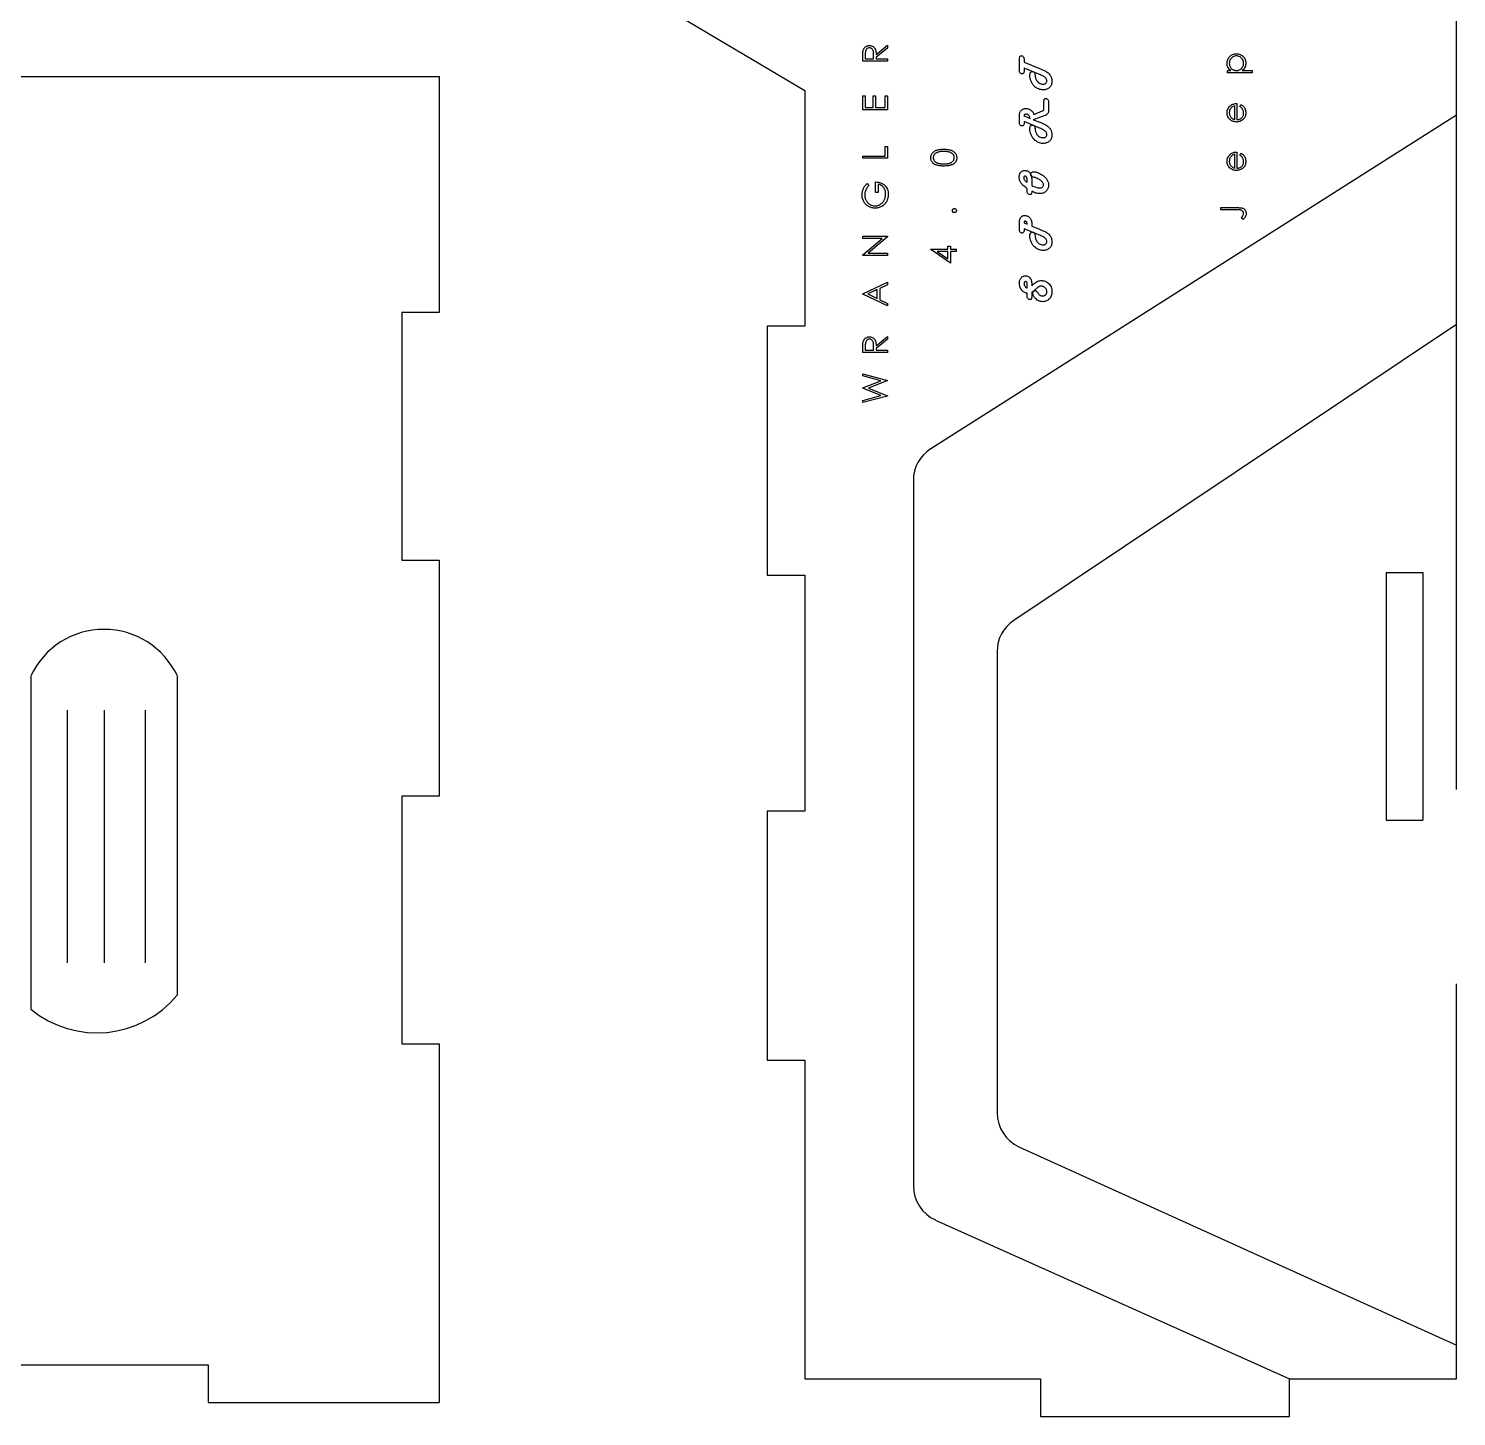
# Model space of a CAD drawing. Header units: millimetres. Extents: x 0 to 627, y -7 to 442.
# Drawn here: x 201.6 to 316.6, y 9.7 to 121.5 of the extents above; entities that cross this region are included whole.
import ezdxf

# ---------------------------------------------------------------- set-up
doc = ezdxf.new("R2010")
doc.units = ezdxf.units.MM

msp = doc.modelspace()

# ---------------------------------------------------------------- linework, layer by layer
at = {"color": 7, "linetype": 'Continuous'}
for p, q in [((316.63, 60.21), (316.63, 244.57)), ((245.22, 127.75), (264.13, 116.53)), ((118.21, 117.64), (216.29, 117.64)), ((216.29, 117.64), (234.69, 117.64)), ((234.69, 117.64), (234.69, 98.64)), ((264.13, 116.53), (264.13, 97.53)), ((316.63, 114.53), (274.28, 87.65)), ((234.69, 98.64), (231.66, 98.64)), ((231.66, 98.64), (231.66, 78.69)), ((261.11, 97.53), (261.11, 77.48)), ((264.13, 97.53), (261.11, 97.53)), ((316.63, 97.66), (280.97, 73.84)), ((272.88, 85.12), (272.88, 28.29)), ((231.66, 78.69), (234.69, 78.69)), ((234.69, 78.69), (234.69, 59.69)), ((261.11, 77.48), (264.13, 77.48)), ((264.13, 77.48), (264.13, 58.48)), ((310.98, 77.7), (313.93, 77.7)), ((310.98, 77.7), (310.98, 57.75)), ((313.93, 77.7), (313.93, 57.75)), ((279.63, 71.34), (279.63, 34.18)), ((201.77, 69.36), (201.77, 42.52)), ((213.58, 69.36), (213.58, 43.68)), ((204.72, 66.6), (204.72, 46.26)), ((207.68, 66.6), (207.68, 46.26)), ((210.98, 66.6), (210.98, 46.26)), ((231.66, 59.69), (231.66, 39.74)), ((234.69, 59.69), (231.66, 59.69)), ((261.11, 58.48), (261.11, 38.43)), ((264.13, 58.48), (261.11, 58.48)), ((310.98, 57.75), (313.93, 57.75)), ((316.63, 12.75), (316.63, 44.57)), ((231.66, 39.74), (234.69, 39.74)), ((234.69, 39.74), (234.69, 10.84)), ((261.11, 38.43), (264.13, 38.43)), ((264.13, 38.43), (264.13, 12.75)), ((281.39, 31.45), (316.63, 15.47)), ((274.67, 25.54), (303.18, 12.75)), ((196.11, 13.89), (216.06, 13.89)), ((216.06, 13.89), (216.06, 10.84)), ((264.13, 12.75), (283.13, 12.75)), ((283.13, 12.75), (283.13, 9.73)), ((303.18, 12.75), (316.63, 12.75)), ((303.18, 9.73), (303.18, 12.75)), ((216.06, 10.84), (234.69, 10.84)), ((283.13, 9.73), (303.18, 9.73))]:
    msp.add_line(p, q, dxfattribs=at)
at = {"color": 7, "linetype": 'Continuous', "flags": 128}
for points in [[(268.81, 118.88), (268.81, 119.28), (268.81, 119.28), (268.81, 119.36), (268.81, 119.43), (268.81, 119.5), (268.81, 119.56), (268.82, 119.61), (268.82, 119.66), (268.83, 119.7), (268.83, 119.73), (268.83, 119.73), (268.85, 119.77), (268.86, 119.82), (268.88, 119.86), (268.9, 119.89), (268.92, 119.93), (268.95, 119.96), (268.98, 119.99), (269.01, 120.02), (269.04, 120.05), (269.08, 120.07), (269.12, 120.09), (269.16, 120.11), (269.2, 120.12), (269.25, 120.13), (269.29, 120.13), (269.34, 120.13), (269.34, 120.13), (269.42, 120.13), (269.5, 120.11), (269.56, 120.09), (269.63, 120.06), (269.69, 120.01), (269.74, 119.96), (269.78, 119.9), (269.82, 119.83), (269.83, 119.79), (269.85, 119.75), (269.86, 119.7), (269.87, 119.66), (269.87, 119.6), (269.88, 119.55), (269.88, 119.49), (269.88, 119.42), (269.88, 119.42), (270.81, 120.16), (270.81, 120.16), (270.81, 119.94), (270.81, 119.94), (269.88, 119.2), (269.88, 119.2), (269.88, 119.06), (269.88, 119.06), (270.81, 119.06), (270.81, 119.06), (270.81, 118.88), (270.81, 118.88), (268.81, 118.88)], [(269.01, 119.06), (269.68, 119.06), (269.68, 119.06), (269.68, 119.42), (269.68, 119.42), (269.68, 119.47), (269.68, 119.52), (269.68, 119.57), (269.67, 119.61), (269.67, 119.65), (269.66, 119.68), (269.65, 119.71), (269.64, 119.74), (269.62, 119.79), (269.6, 119.83), (269.56, 119.87), (269.52, 119.9), (269.48, 119.92), (269.44, 119.94), (269.39, 119.95), (269.34, 119.95), (269.34, 119.95), (269.29, 119.95), (269.25, 119.94), (269.2, 119.92), (269.16, 119.9), (269.12, 119.87), (269.09, 119.83), (269.07, 119.79), (269.05, 119.74), (269.04, 119.72), (269.03, 119.69), (269.02, 119.66), (269.02, 119.62), (269.02, 119.58), (269.01, 119.53), (269.01, 119.48), (269.01, 119.43), (269.01, 119.43), (269.01, 119.06)], [(281.8, 118.79), (282.99, 118.31), (282.99, 118.31), (283.09, 118.27), (283.19, 118.23), (283.28, 118.19), (283.36, 118.15), (283.43, 118.12), (283.49, 118.09), (283.54, 118.07), (283.58, 118.04), (283.66, 117.99), (283.74, 117.93), (283.81, 117.86), (283.87, 117.78), (283.87, 117.78), (283.91, 117.73), (283.95, 117.67), (283.98, 117.61), (284, 117.54), (284.02, 117.48), (284.03, 117.41), (284.04, 117.33), (284.04, 117.26), (284.04, 117.26), (284.04, 117.18), (284.03, 117.11), (284.02, 117.05), (284, 116.98), (283.97, 116.92), (283.93, 116.86), (283.89, 116.81), (283.85, 116.76), (283.8, 116.71), (283.74, 116.68), (283.69, 116.64), (283.62, 116.62), (283.56, 116.59), (283.49, 116.58), (283.42, 116.57), (283.34, 116.57), (283.34, 116.57), (283.24, 116.57), (283.14, 116.59), (283.05, 116.61), (282.96, 116.64), (282.87, 116.69), (282.78, 116.74), (282.7, 116.8), (282.62, 116.87), (282.62, 116.87), (282.58, 116.91), (282.55, 116.96), (282.51, 117), (282.48, 117.05), (282.44, 117.1), (282.41, 117.16), (282.39, 117.21), (282.36, 117.27), (282.32, 117.39), (282.29, 117.51), (282.27, 117.63), (282.26, 117.75), (282.26, 117.75), (282.26, 117.82), (282.28, 117.87), (282.3, 117.93), (282.32, 117.97), (282.36, 118.01), (282.39, 118.03), (282.43, 118.05), (282.47, 118.05), (282.47, 118.05), (282.5, 118.05), (282.52, 118.05), (282.54, 118.04), (282.56, 118.03), (282.58, 118.02), (282.6, 118), (282.62, 117.98), (282.64, 117.96), (282.64, 117.96), (282.65, 117.94), (282.65, 117.93), (282.66, 117.91), (282.67, 117.88), (282.67, 117.86), (282.68, 117.83), (282.68, 117.8), (282.69, 117.76), (282.69, 117.76), (282.69, 117.7), (282.7, 117.63), (282.71, 117.57), (282.73, 117.52), (282.75, 117.46), (282.77, 117.41), (282.79, 117.36), (282.81, 117.32), (282.81, 117.32), (282.85, 117.26), (282.9, 117.2), (282.96, 117.15), (283.03, 117.11), (283.09, 117.07), (283.17, 117.05), (283.24, 117.03), (283.32, 117.03), (283.32, 117.03), (283.36, 117.03), (283.39, 117.03), (283.43, 117.04), (283.46, 117.05), (283.49, 117.06), (283.51, 117.07), (283.54, 117.08), (283.56, 117.1), (283.59, 117.14), (283.62, 117.18), (283.63, 117.23), (283.64, 117.28), (283.64, 117.28), (283.64, 117.32), (283.63, 117.36), (283.62, 117.4), (283.6, 117.43), (283.58, 117.47), (283.56, 117.5), (283.53, 117.53), (283.5, 117.56), (283.46, 117.6), (283.41, 117.63), (283.36, 117.66), (283.3, 117.69), (283.23, 117.73), (283.16, 117.76), (283.07, 117.8), (282.99, 117.84), (282.99, 117.84), (281.8, 118.33), (281.8, 118.33), (281.8, 118.08), (281.8, 118.08), (281.8, 118.03), (281.79, 117.99), (281.78, 117.95), (281.76, 117.92), (281.74, 117.9), (281.71, 117.88), (281.68, 117.87), (281.64, 117.87), (281.64, 117.87), (281.59, 117.87), (281.55, 117.88), (281.51, 117.91), (281.48, 117.94), (281.46, 117.98), (281.44, 118.03), (281.43, 118.09), (281.42, 118.15), (281.42, 118.15), (281.42, 119.07), (281.42, 119.07), (281.42, 119.11), (281.42, 119.11), (281.45, 119.22), (281.45, 119.22), (281.46, 119.25), (281.47, 119.27), (281.49, 119.28), (281.5, 119.3), (281.52, 119.31), (281.54, 119.32), (281.56, 119.32), (281.58, 119.32), (281.58, 119.32), (281.63, 119.32), (281.67, 119.3), (281.71, 119.28), (281.74, 119.24), (281.77, 119.19), (281.79, 119.14), (281.8, 119.07), (281.8, 119), (281.8, 119), (281.8, 118.79)], [(298.18, 117.95), (298.18, 118.12), (298.18, 118.12), (298.45, 118.12), (298.45, 118.12), (298.38, 118.18), (298.32, 118.25), (298.26, 118.31), (298.22, 118.39), (298.19, 118.46), (298.17, 118.54), (298.16, 118.63), (298.15, 118.72), (298.15, 118.72), (298.16, 118.79), (298.17, 118.87), (298.18, 118.94), (298.21, 119.01), (298.24, 119.08), (298.28, 119.14), (298.32, 119.2), (298.37, 119.26), (298.43, 119.31), (298.49, 119.36), (298.55, 119.4), (298.62, 119.43), (298.69, 119.45), (298.76, 119.47), (298.83, 119.48), (298.91, 119.48), (298.91, 119.48), (298.98, 119.48), (299.06, 119.47), (299.13, 119.45), (299.2, 119.43), (299.26, 119.4), (299.33, 119.36), (299.39, 119.31), (299.44, 119.26), (299.5, 119.2), (299.54, 119.14), (299.58, 119.08), (299.61, 119.01), (299.63, 118.94), (299.65, 118.87), (299.66, 118.8), (299.67, 118.72), (299.67, 118.72), (299.66, 118.63), (299.65, 118.55), (299.63, 118.47), (299.59, 118.39), (299.55, 118.32), (299.5, 118.25), (299.44, 118.19), (299.38, 118.12), (299.38, 118.12), (300.18, 118.12), (300.18, 118.12), (300.18, 117.95), (300.18, 117.95), (298.18, 117.95)], [(298.33, 118.71), (298.34, 118.65), (298.34, 118.59), (298.36, 118.54), (298.37, 118.48), (298.4, 118.43), (298.43, 118.38), (298.46, 118.34), (298.5, 118.29), (298.54, 118.25), (298.59, 118.22), (298.64, 118.19), (298.69, 118.17), (298.74, 118.15), (298.79, 118.14), (298.85, 118.13), (298.91, 118.12), (298.91, 118.12), (298.99, 118.13), (299.07, 118.14), (299.14, 118.17), (299.2, 118.2), (299.27, 118.24), (299.32, 118.29), (299.37, 118.35), (299.41, 118.42), (299.44, 118.49), (299.47, 118.56), (299.48, 118.64), (299.49, 118.72), (299.49, 118.72), (299.48, 118.79), (299.47, 118.87), (299.44, 118.94), (299.41, 119.01), (299.37, 119.07), (299.32, 119.13), (299.26, 119.18), (299.2, 119.22), (299.13, 119.26), (299.06, 119.28), (298.98, 119.3), (298.91, 119.3), (298.91, 119.3), (298.83, 119.3), (298.76, 119.28), (298.69, 119.26), (298.62, 119.22), (298.56, 119.18), (298.5, 119.13), (298.45, 119.07), (298.41, 119.01), (298.38, 118.94), (298.35, 118.87), (298.34, 118.79), (298.33, 118.71)], [(268.81, 114.97), (268.81, 116.1), (268.81, 116.1), (269.01, 116.1), (269.01, 116.1), (269.01, 115.15), (269.01, 115.15), (269.63, 115.15), (269.63, 115.15), (269.63, 116.1), (269.63, 116.1), (269.83, 116.1), (269.83, 116.1), (269.83, 115.15), (269.83, 115.15), (270.6, 115.15), (270.6, 115.15), (270.6, 116.1), (270.6, 116.1), (270.81, 116.1), (270.81, 116.1), (270.81, 114.97), (270.81, 114.97), (268.81, 114.97)], [(282.59, 114.59), (283.28, 114.88), (283.28, 114.88), (283.3, 114.89), (283.33, 114.9), (283.35, 114.92), (283.37, 114.93), (283.38, 114.94), (283.39, 114.95), (283.39, 114.97), (283.4, 114.98), (283.4, 114.98), (283.4, 115.03), (283.4, 115.03), (283.4, 115.62), (283.4, 115.62), (283.4, 115.68), (283.41, 115.73), (283.42, 115.78), (283.43, 115.81), (283.46, 115.84), (283.48, 115.86), (283.51, 115.87), (283.55, 115.88), (283.55, 115.88), (283.6, 115.87), (283.64, 115.86), (283.68, 115.83), (283.71, 115.79), (283.74, 115.75), (283.76, 115.69), (283.77, 115.63), (283.77, 115.55), (283.77, 115.55), (283.77, 114.91), (283.77, 114.91), (283.77, 114.84), (283.76, 114.78), (283.74, 114.72), (283.71, 114.67), (283.67, 114.62), (283.62, 114.58), (283.57, 114.54), (283.5, 114.51), (283.5, 114.51), (282.54, 114.15), (282.54, 114.15), (282.99, 114), (282.99, 114), (283.07, 113.97), (283.14, 113.94), (283.21, 113.91), (283.27, 113.88), (283.32, 113.86), (283.37, 113.84), (283.41, 113.82), (283.44, 113.81), (283.5, 113.78), (283.56, 113.74), (283.61, 113.71), (283.67, 113.67), (283.67, 113.67), (283.72, 113.63), (283.76, 113.6), (283.8, 113.56), (283.83, 113.52), (283.87, 113.48), (283.9, 113.44), (283.93, 113.39), (283.95, 113.35), (283.97, 113.3), (283.99, 113.26), (284.01, 113.21), (284.02, 113.16), (284.03, 113.11), (284.04, 113.06), (284.04, 113), (284.04, 112.95), (284.04, 112.95), (284.04, 112.87), (284.03, 112.8), (284.02, 112.73), (284, 112.67), (283.97, 112.61), (283.93, 112.55), (283.9, 112.5), (283.85, 112.45), (283.8, 112.4), (283.74, 112.36), (283.69, 112.33), (283.62, 112.31), (283.56, 112.28), (283.49, 112.27), (283.42, 112.26), (283.34, 112.26), (283.34, 112.26), (283.24, 112.26), (283.14, 112.28), (283.05, 112.3), (282.96, 112.33), (282.87, 112.37), (282.79, 112.43), (282.7, 112.49), (282.63, 112.56), (282.63, 112.56), (282.59, 112.6), (282.55, 112.64), (282.51, 112.69), (282.48, 112.74), (282.45, 112.79), (282.42, 112.85), (282.39, 112.9), (282.36, 112.96), (282.32, 113.08), (282.29, 113.2), (282.27, 113.32), (282.26, 113.44), (282.26, 113.44), (282.26, 113.51), (282.28, 113.56), (282.3, 113.61), (282.32, 113.66), (282.36, 113.7), (282.39, 113.72), (282.43, 113.74), (282.47, 113.74), (282.47, 113.74), (282.5, 113.74), (282.52, 113.74), (282.54, 113.73), (282.56, 113.72), (282.58, 113.7), (282.6, 113.69), (282.62, 113.67), (282.64, 113.64), (282.64, 113.64), (282.65, 113.63), (282.65, 113.62), (282.66, 113.6), (282.67, 113.57), (282.67, 113.55), (282.68, 113.52), (282.68, 113.49), (282.69, 113.45), (282.69, 113.45), (282.69, 113.38), (282.7, 113.32), (282.71, 113.26), (282.73, 113.2), (282.75, 113.15), (282.77, 113.1), (282.79, 113.05), (282.81, 113.01), (282.81, 113.01), (282.85, 112.95), (282.9, 112.89), (282.96, 112.84), (283.03, 112.8), (283.09, 112.76), (283.17, 112.74), (283.24, 112.72), (283.31, 112.72), (283.31, 112.72), (283.35, 112.72), (283.39, 112.72), (283.42, 112.73), (283.46, 112.73), (283.49, 112.74), (283.51, 112.76), (283.54, 112.77), (283.56, 112.79), (283.59, 112.82), (283.62, 112.87), (283.63, 112.91), (283.64, 112.97), (283.64, 112.97), (283.64, 113.01), (283.63, 113.04), (283.62, 113.08), (283.6, 113.12), (283.58, 113.15), (283.56, 113.19), (283.53, 113.22), (283.5, 113.25), (283.46, 113.28), (283.41, 113.31), (283.36, 113.34), (283.3, 113.38), (283.23, 113.41), (283.16, 113.45), (283.07, 113.48), (282.99, 113.52), (282.99, 113.52), (281.8, 114.01), (281.8, 114.01), (281.8, 113.89), (281.8, 113.89), (281.8, 113.84), (281.79, 113.79), (281.78, 113.75), (281.76, 113.72), (281.74, 113.69), (281.71, 113.68), (281.68, 113.67), (281.65, 113.66), (281.65, 113.66), (281.59, 113.67), (281.55, 113.68), (281.51, 113.71), (281.48, 113.74), (281.46, 113.79), (281.44, 113.84), (281.43, 113.89), (281.42, 113.96), (281.42, 113.96), (281.42, 114.42), (281.42, 114.42), (281.42, 114.51), (281.43, 114.59), (281.44, 114.66), (281.45, 114.71), (281.46, 114.76), (281.48, 114.8), (281.51, 114.85), (281.54, 114.89), (281.54, 114.89), (281.58, 114.93), (281.62, 114.97), (281.67, 115), (281.71, 115.02), (281.77, 115.04), (281.82, 115.06), (281.88, 115.06), (281.94, 115.07), (281.94, 115.07), (282, 115.07), (282.05, 115.06), (282.1, 115.05), (282.16, 115.03), (282.21, 115.01), (282.26, 114.99), (282.3, 114.96), (282.35, 114.93), (282.39, 114.89), (282.43, 114.86), (282.47, 114.82), (282.5, 114.78), (282.53, 114.73), (282.55, 114.69), (282.57, 114.64), (282.59, 114.59)], [(299.18, 115.23), (299.26, 115.39), (299.26, 115.39), (299.33, 115.35), (299.39, 115.31), (299.44, 115.27), (299.49, 115.22), (299.53, 115.17), (299.57, 115.11), (299.6, 115.06), (299.62, 115), (299.64, 114.93), (299.65, 114.87), (299.66, 114.79), (299.67, 114.72), (299.67, 114.72), (299.66, 114.63), (299.65, 114.56), (299.63, 114.48), (299.61, 114.41), (299.58, 114.35), (299.54, 114.29), (299.49, 114.23), (299.44, 114.18), (299.38, 114.13), (299.32, 114.09), (299.25, 114.06), (299.19, 114.03), (299.12, 114.01), (299.06, 114), (298.99, 113.99), (298.91, 113.98), (298.91, 113.98), (298.85, 113.99), (298.78, 113.99), (298.72, 114.01), (298.65, 114.03), (298.59, 114.05), (298.54, 114.08), (298.48, 114.11), (298.43, 114.15), (298.43, 114.15), (298.36, 114.21), (298.31, 114.27), (298.26, 114.33), (298.22, 114.4), (298.19, 114.48), (298.17, 114.55), (298.16, 114.64), (298.15, 114.72), (298.15, 114.72), (298.16, 114.81), (298.17, 114.9), (298.19, 114.98), (298.23, 115.05), (298.27, 115.13), (298.32, 115.19), (298.37, 115.25), (298.44, 115.31), (298.44, 115.31), (298.49, 115.35), (298.55, 115.38), (298.61, 115.41), (298.67, 115.43), (298.73, 115.45), (298.8, 115.46), (298.87, 115.47), (298.95, 115.47), (298.95, 115.47), (298.95, 114.16), (298.95, 114.16), (299.01, 114.17), (299.06, 114.17), (299.11, 114.19), (299.16, 114.21), (299.21, 114.23), (299.25, 114.25), (299.3, 114.28), (299.34, 114.32), (299.37, 114.36), (299.4, 114.4), (299.43, 114.44), (299.45, 114.49), (299.47, 114.54), (299.48, 114.59), (299.48, 114.64), (299.49, 114.7), (299.49, 114.7), (299.48, 114.75), (299.48, 114.8), (299.47, 114.85), (299.45, 114.91), (299.43, 114.96), (299.41, 115), (299.39, 115.04), (299.36, 115.08), (299.33, 115.12), (299.29, 115.15), (299.24, 115.19), (299.18, 115.23)], [(298.77, 115.29), (298.7, 115.27), (298.63, 115.24), (298.58, 115.21), (298.53, 115.18), (298.49, 115.14), (298.45, 115.09), (298.42, 115.04), (298.39, 114.99), (298.36, 114.92), (298.35, 114.86), (298.34, 114.8), (298.33, 114.73), (298.33, 114.73), (298.33, 114.68), (298.34, 114.63), (298.35, 114.58), (298.37, 114.53), (298.39, 114.48), (298.41, 114.44), (298.44, 114.4), (298.47, 114.36), (298.47, 114.36), (298.5, 114.33), (298.53, 114.3), (298.56, 114.28), (298.59, 114.25), (298.63, 114.23), (298.68, 114.21), (298.72, 114.2), (298.77, 114.18), (298.77, 114.18), (298.77, 115.29)], [(282.28, 114.27), (282.28, 114.26), (282.28, 114.26), (282.27, 114.32), (282.26, 114.38), (282.24, 114.43), (282.22, 114.47), (282.22, 114.47), (282.2, 114.5), (282.17, 114.53), (282.14, 114.56), (282.11, 114.57), (282.08, 114.59), (282.04, 114.6), (282.01, 114.61), (281.97, 114.61), (281.97, 114.61), (281.93, 114.61), (281.9, 114.6), (281.87, 114.59), (281.84, 114.57), (281.82, 114.55), (281.81, 114.53), (281.8, 114.5), (281.8, 114.46), (281.8, 114.46), (281.8, 114.48), (281.8, 114.48), (282.28, 114.27)], [(268.81, 111.06), (268.81, 111.24), (268.81, 111.24), (270.6, 111.24), (270.6, 111.24), (270.6, 112.01), (270.6, 112.01), (270.81, 112.01), (270.81, 112.01), (270.81, 111.06), (270.81, 111.06), (268.81, 111.06)], [(275.33, 110.43), (275.24, 110.43), (275.14, 110.44), (275.06, 110.45), (274.98, 110.45), (274.91, 110.47), (274.84, 110.48), (274.78, 110.5), (274.72, 110.52), (274.67, 110.54), (274.62, 110.56), (274.57, 110.59), (274.53, 110.62), (274.49, 110.65), (274.45, 110.68), (274.42, 110.72), (274.39, 110.76), (274.36, 110.8), (274.34, 110.84), (274.32, 110.88), (274.31, 110.92), (274.3, 110.96), (274.29, 111.01), (274.28, 111.05), (274.28, 111.1), (274.28, 111.1), (274.28, 111.15), (274.29, 111.2), (274.3, 111.24), (274.31, 111.29), (274.32, 111.33), (274.34, 111.37), (274.37, 111.41), (274.39, 111.45), (274.42, 111.49), (274.45, 111.53), (274.49, 111.56), (274.53, 111.59), (274.58, 111.62), (274.62, 111.65), (274.67, 111.68), (274.73, 111.7), (274.79, 111.72), (274.85, 111.74), (274.92, 111.76), (274.99, 111.77), (275.07, 111.78), (275.15, 111.79), (275.24, 111.79), (275.33, 111.79), (275.33, 111.79), (275.42, 111.79), (275.51, 111.79), (275.59, 111.78), (275.67, 111.77), (275.74, 111.76), (275.81, 111.74), (275.87, 111.72), (275.93, 111.7), (275.99, 111.68), (276.04, 111.65), (276.08, 111.62), (276.13, 111.59), (276.17, 111.56), (276.2, 111.53), (276.24, 111.49), (276.27, 111.45), (276.3, 111.41), (276.32, 111.37), (276.34, 111.33), (276.35, 111.29), (276.37, 111.24), (276.37, 111.2), (276.38, 111.15), (276.38, 111.1), (276.38, 111.1), (276.38, 111.05), (276.38, 111.01), (276.37, 110.96), (276.35, 110.92), (276.34, 110.88), (276.32, 110.84), (276.3, 110.8), (276.27, 110.76), (276.24, 110.72), (276.21, 110.69), (276.17, 110.65), (276.13, 110.62), (276.09, 110.59), (276.05, 110.57), (276, 110.54), (275.94, 110.52), (275.89, 110.5), (275.82, 110.48), (275.75, 110.47), (275.68, 110.45), (275.6, 110.45), (275.52, 110.44), (275.43, 110.43), (275.33, 110.43)], [(275.33, 110.61), (275.41, 110.61), (275.49, 110.62), (275.56, 110.62), (275.62, 110.63), (275.68, 110.64), (275.74, 110.65), (275.79, 110.66), (275.83, 110.67), (275.87, 110.69), (275.91, 110.71), (275.95, 110.73), (275.98, 110.75), (276.01, 110.77), (276.04, 110.8), (276.07, 110.83), (276.09, 110.85), (276.13, 110.92), (276.15, 110.98), (276.17, 111.04), (276.18, 111.11), (276.18, 111.11), (276.17, 111.17), (276.16, 111.24), (276.13, 111.3), (276.09, 111.36), (276.07, 111.39), (276.04, 111.41), (276.01, 111.44), (275.98, 111.46), (275.95, 111.48), (275.91, 111.5), (275.88, 111.52), (275.83, 111.54), (275.83, 111.54), (275.78, 111.55), (275.72, 111.57), (275.66, 111.58), (275.6, 111.59), (275.54, 111.6), (275.47, 111.61), (275.4, 111.61), (275.33, 111.61), (275.33, 111.61), (275.26, 111.61), (275.19, 111.61), (275.12, 111.6), (275.06, 111.6), (275, 111.59), (274.95, 111.57), (274.9, 111.56), (274.85, 111.55), (274.8, 111.53), (274.76, 111.51), (274.72, 111.49), (274.68, 111.47), (274.65, 111.44), (274.62, 111.41), (274.59, 111.39), (274.57, 111.36), (274.53, 111.3), (274.51, 111.24), (274.49, 111.17), (274.48, 111.11), (274.48, 111.11), (274.49, 111.04), (274.51, 110.98), (274.53, 110.91), (274.57, 110.85), (274.59, 110.83), (274.62, 110.8), (274.65, 110.77), (274.68, 110.75), (274.71, 110.73), (274.75, 110.71), (274.79, 110.69), (274.83, 110.67), (274.87, 110.66), (274.92, 110.65), (274.98, 110.64), (275.04, 110.63), (275.1, 110.62), (275.17, 110.62), (275.25, 110.61), (275.33, 110.61)], [(299.18, 111.32), (299.26, 111.48), (299.26, 111.48), (299.33, 111.44), (299.39, 111.4), (299.44, 111.36), (299.49, 111.31), (299.53, 111.26), (299.57, 111.2), (299.6, 111.15), (299.62, 111.09), (299.64, 111.02), (299.65, 110.96), (299.66, 110.88), (299.67, 110.81), (299.67, 110.81), (299.66, 110.72), (299.65, 110.64), (299.63, 110.57), (299.61, 110.5), (299.58, 110.44), (299.54, 110.37), (299.49, 110.32), (299.44, 110.27), (299.38, 110.22), (299.32, 110.18), (299.25, 110.15), (299.19, 110.12), (299.12, 110.1), (299.06, 110.09), (298.99, 110.08), (298.91, 110.07), (298.91, 110.07), (298.85, 110.08), (298.78, 110.08), (298.72, 110.1), (298.65, 110.12), (298.59, 110.14), (298.54, 110.17), (298.48, 110.2), (298.43, 110.24), (298.43, 110.24), (298.36, 110.3), (298.31, 110.36), (298.26, 110.42), (298.22, 110.49), (298.19, 110.56), (298.17, 110.64), (298.16, 110.73), (298.15, 110.81), (298.15, 110.81), (298.16, 110.9), (298.17, 110.99), (298.19, 111.07), (298.23, 111.14), (298.27, 111.22), (298.32, 111.28), (298.37, 111.34), (298.44, 111.4), (298.44, 111.4), (298.49, 111.44), (298.55, 111.47), (298.61, 111.5), (298.67, 111.52), (298.73, 111.54), (298.8, 111.55), (298.87, 111.56), (298.95, 111.56), (298.95, 111.56), (298.95, 110.25), (298.95, 110.25), (299.01, 110.26), (299.06, 110.26), (299.11, 110.28), (299.16, 110.29), (299.21, 110.32), (299.25, 110.34), (299.3, 110.37), (299.34, 110.41), (299.37, 110.45), (299.4, 110.49), (299.43, 110.53), (299.45, 110.58), (299.47, 110.63), (299.48, 110.68), (299.48, 110.73), (299.49, 110.79), (299.49, 110.79), (299.48, 110.84), (299.48, 110.89), (299.47, 110.94), (299.45, 111), (299.43, 111.04), (299.41, 111.09), (299.39, 111.13), (299.36, 111.17), (299.33, 111.21), (299.29, 111.24), (299.24, 111.28), (299.18, 111.32)], [(298.77, 111.38), (298.7, 111.36), (298.63, 111.33), (298.58, 111.3), (298.53, 111.27), (298.49, 111.23), (298.45, 111.18), (298.42, 111.13), (298.39, 111.08), (298.36, 111.01), (298.35, 110.95), (298.34, 110.89), (298.33, 110.82), (298.33, 110.82), (298.33, 110.77), (298.34, 110.72), (298.35, 110.67), (298.37, 110.62), (298.39, 110.57), (298.41, 110.53), (298.44, 110.49), (298.47, 110.45), (298.47, 110.45), (298.5, 110.42), (298.53, 110.39), (298.56, 110.37), (298.59, 110.34), (298.63, 110.32), (298.68, 110.3), (298.72, 110.29), (298.77, 110.27), (298.77, 110.27), (298.77, 111.38)], [(282.42, 108.41), (282.42, 108.36), (282.42, 108.36), (282.42, 108.31), (282.41, 108.26), (282.4, 108.22), (282.38, 108.19), (282.36, 108.17), (282.34, 108.15), (282.3, 108.14), (282.27, 108.14), (282.27, 108.14), (282.22, 108.14), (282.17, 108.16), (282.13, 108.18), (282.1, 108.21), (282.08, 108.26), (282.06, 108.31), (282.05, 108.36), (282.04, 108.43), (282.04, 108.43), (282.04, 108.61), (282.04, 108.61), (282, 108.64), (282, 108.64), (281.93, 108.7), (281.86, 108.75), (281.8, 108.81), (281.74, 108.86), (281.68, 108.92), (281.63, 108.97), (281.59, 109.03), (281.55, 109.09), (281.51, 109.14), (281.48, 109.2), (281.46, 109.25), (281.43, 109.31), (281.42, 109.37), (281.41, 109.42), (281.4, 109.48), (281.4, 109.53), (281.4, 109.53), (281.4, 109.59), (281.4, 109.65), (281.42, 109.7), (281.43, 109.76), (281.45, 109.8), (281.47, 109.85), (281.5, 109.89), (281.53, 109.93), (281.57, 109.97), (281.6, 110), (281.64, 110.02), (281.69, 110.04), (281.73, 110.06), (281.77, 110.07), (281.82, 110.08), (281.87, 110.08), (281.87, 110.08), (281.94, 110.08), (282, 110.06), (282.07, 110.04), (282.12, 110.01), (282.18, 109.97), (282.23, 109.92), (282.28, 109.86), (282.32, 109.79), (282.32, 109.79), (282.34, 109.74), (282.37, 109.69), (282.38, 109.63), (282.4, 109.57), (282.41, 109.49), (282.42, 109.42), (282.42, 109.33), (282.42, 109.25), (282.42, 109.25), (282.42, 108.87), (282.42, 108.87), (282.51, 108.82), (282.6, 108.78), (282.68, 108.75), (282.76, 108.72), (282.84, 108.7), (282.92, 108.69), (282.99, 108.68), (283.06, 108.68), (283.06, 108.68), (283.13, 108.68), (283.19, 108.69), (283.25, 108.71), (283.29, 108.75), (283.32, 108.78), (283.35, 108.82), (283.36, 108.87), (283.37, 108.91), (283.37, 108.91), (283.37, 108.96), (283.36, 109), (283.34, 109.04), (283.32, 109.09), (283.29, 109.13), (283.25, 109.17), (283.21, 109.22), (283.16, 109.26), (283.1, 109.3), (283.04, 109.34), (282.98, 109.38), (282.92, 109.41), (282.85, 109.45), (282.78, 109.47), (282.7, 109.5), (282.62, 109.52), (282.62, 109.52), (282.54, 109.54), (282.54, 109.54), (282.49, 109.56), (282.45, 109.58), (282.42, 109.6), (282.39, 109.62), (282.37, 109.65), (282.35, 109.68), (282.34, 109.72), (282.34, 109.75), (282.34, 109.75), (282.35, 109.8), (282.36, 109.85), (282.38, 109.89), (282.41, 109.92), (282.44, 109.94), (282.48, 109.96), (282.52, 109.97), (282.57, 109.97), (282.57, 109.97), (282.64, 109.97), (282.71, 109.96), (282.79, 109.94), (282.87, 109.91), (282.96, 109.88), (283.05, 109.84), (283.14, 109.79), (283.24, 109.73), (283.24, 109.73), (283.3, 109.69), (283.36, 109.64), (283.42, 109.6), (283.47, 109.55), (283.52, 109.5), (283.56, 109.46), (283.6, 109.41), (283.64, 109.35), (283.67, 109.3), (283.7, 109.25), (283.72, 109.19), (283.74, 109.13), (283.76, 109.08), (283.77, 109.02), (283.77, 108.96), (283.77, 108.9), (283.77, 108.9), (283.77, 108.82), (283.76, 108.75), (283.75, 108.69), (283.72, 108.62), (283.7, 108.56), (283.66, 108.51), (283.62, 108.46), (283.57, 108.41), (283.52, 108.36), (283.47, 108.32), (283.41, 108.29), (283.34, 108.26), (283.28, 108.24), (283.21, 108.23), (283.14, 108.22), (283.06, 108.22), (283.06, 108.22), (282.99, 108.22), (282.91, 108.23), (282.83, 108.24), (282.75, 108.26), (282.67, 108.29), (282.59, 108.32), (282.51, 108.36), (282.42, 108.41)], [(282.04, 109.1), (282.04, 109.32), (282.04, 109.32), (282.04, 109.39), (282.03, 109.45), (282.02, 109.5), (282, 109.55), (281.98, 109.58), (281.95, 109.6), (281.92, 109.62), (281.88, 109.62), (281.88, 109.62), (281.86, 109.62), (281.84, 109.61), (281.82, 109.6), (281.8, 109.59), (281.79, 109.57), (281.78, 109.54), (281.78, 109.52), (281.77, 109.49), (281.77, 109.49), (281.78, 109.45), (281.79, 109.4), (281.82, 109.35), (281.85, 109.3), (281.89, 109.25), (281.94, 109.2), (281.99, 109.15), (282.04, 109.1)], [(269.15, 109.02), (269.29, 108.86), (269.29, 108.86), (269.22, 108.78), (269.15, 108.69), (269.09, 108.6), (269.04, 108.5), (269.01, 108.4), (268.98, 108.3), (268.97, 108.21), (268.96, 108.11), (268.96, 108.11), (268.96, 108.06), (268.97, 108), (268.98, 107.94), (268.99, 107.89), (269, 107.83), (269.02, 107.78), (269.05, 107.72), (269.07, 107.67), (269.1, 107.62), (269.14, 107.57), (269.17, 107.52), (269.21, 107.48), (269.25, 107.44), (269.29, 107.4), (269.34, 107.37), (269.38, 107.34), (269.43, 107.31), (269.48, 107.29), (269.53, 107.27), (269.59, 107.25), (269.64, 107.24), (269.69, 107.23), (269.74, 107.23), (269.8, 107.22), (269.8, 107.22), (269.85, 107.23), (269.91, 107.23), (269.96, 107.24), (270.01, 107.26), (270.07, 107.27), (270.12, 107.29), (270.17, 107.32), (270.22, 107.35), (270.27, 107.38), (270.32, 107.42), (270.36, 107.45), (270.4, 107.5), (270.44, 107.54), (270.47, 107.59), (270.51, 107.64), (270.54, 107.69), (270.56, 107.75), (270.59, 107.8), (270.61, 107.86), (270.62, 107.92), (270.64, 107.98), (270.65, 108.04), (270.65, 108.11), (270.65, 108.17), (270.65, 108.17), (270.65, 108.25), (270.64, 108.32), (270.63, 108.4), (270.61, 108.46), (270.59, 108.53), (270.56, 108.59), (270.52, 108.65), (270.48, 108.71), (270.44, 108.76), (270.39, 108.81), (270.34, 108.85), (270.28, 108.88), (270.23, 108.91), (270.17, 108.94), (270.1, 108.95), (270.04, 108.97), (270.04, 108.97), (270.04, 108.3), (270.04, 108.3), (269.83, 108.3), (269.83, 108.3), (269.83, 109.15), (269.83, 109.15), (269.95, 109.14), (270.06, 109.13), (270.16, 109.11), (270.25, 109.08), (270.35, 109.04), (270.43, 108.99), (270.51, 108.94), (270.58, 108.88), (270.65, 108.81), (270.7, 108.73), (270.75, 108.65), (270.79, 108.56), (270.82, 108.47), (270.84, 108.37), (270.85, 108.27), (270.86, 108.16), (270.86, 108.16), (270.86, 108.09), (270.85, 108.02), (270.84, 107.96), (270.83, 107.9), (270.82, 107.84), (270.8, 107.78), (270.78, 107.72), (270.76, 107.67), (270.74, 107.61), (270.71, 107.56), (270.68, 107.51), (270.64, 107.46), (270.61, 107.42), (270.57, 107.37), (270.52, 107.33), (270.48, 107.29), (270.48, 107.29), (270.41, 107.23), (270.33, 107.18), (270.25, 107.14), (270.17, 107.11), (270.08, 107.08), (269.99, 107.06), (269.9, 107.05), (269.81, 107.04), (269.81, 107.04), (269.73, 107.05), (269.67, 107.05), (269.6, 107.06), (269.53, 107.08), (269.47, 107.1), (269.4, 107.12), (269.34, 107.15), (269.28, 107.18), (269.22, 107.22), (269.16, 107.26), (269.11, 107.3), (269.06, 107.35), (269.01, 107.4), (268.97, 107.45), (268.93, 107.51), (268.89, 107.57), (268.86, 107.63), (268.83, 107.69), (268.81, 107.76), (268.79, 107.83), (268.77, 107.9), (268.76, 107.97), (268.76, 108.04), (268.75, 108.12), (268.75, 108.12), (268.76, 108.18), (268.76, 108.24), (268.77, 108.3), (268.78, 108.36), (268.79, 108.42), (268.81, 108.48), (268.83, 108.53), (268.85, 108.59), (268.87, 108.64), (268.9, 108.7), (268.93, 108.75), (268.97, 108.81), (269.01, 108.86), (269.05, 108.91), (269.1, 108.97), (269.15, 109.02)], [(276.02, 106.84), (276.03, 106.88), (276.04, 106.91), (276.05, 106.94), (276.07, 106.96), (276.1, 106.98), (276.13, 107), (276.16, 107.01), (276.19, 107.01), (276.19, 107.01), (276.22, 107.01), (276.25, 107), (276.28, 106.98), (276.31, 106.96), (276.33, 106.94), (276.34, 106.91), (276.35, 106.88), (276.36, 106.84), (276.36, 106.84), (276.35, 106.81), (276.34, 106.78), (276.33, 106.75), (276.31, 106.73), (276.28, 106.7), (276.25, 106.69), (276.22, 106.68), (276.19, 106.68), (276.19, 106.68), (276.16, 106.68), (276.13, 106.69), (276.1, 106.7), (276.07, 106.73), (276.05, 106.75), (276.04, 106.78), (276.03, 106.81), (276.02, 106.84)], [(297.64, 106.91), (297.64, 107.09), (297.64, 107.09), (298.99, 107.09), (298.99, 107.09), (299.07, 107.09), (299.13, 107.08), (299.2, 107.08), (299.26, 107.07), (299.31, 107.07), (299.35, 107.06), (299.39, 107.05), (299.42, 107.04), (299.48, 107.01), (299.53, 106.98), (299.58, 106.93), (299.62, 106.88), (299.65, 106.83), (299.67, 106.76), (299.69, 106.69), (299.69, 106.62), (299.69, 106.62), (299.69, 106.56), (299.68, 106.5), (299.66, 106.45), (299.64, 106.39), (299.61, 106.33), (299.57, 106.27), (299.52, 106.2), (299.46, 106.14), (299.46, 106.14), (299.31, 106.24), (299.31, 106.24), (299.36, 106.32), (299.4, 106.38), (299.43, 106.44), (299.46, 106.5), (299.46, 106.5), (299.47, 106.53), (299.48, 106.56), (299.48, 106.6), (299.49, 106.63), (299.49, 106.63), (299.48, 106.67), (299.47, 106.71), (299.46, 106.75), (299.44, 106.78), (299.41, 106.81), (299.38, 106.84), (299.34, 106.86), (299.3, 106.88), (299.28, 106.89), (299.25, 106.89), (299.21, 106.9), (299.17, 106.9), (299.13, 106.9), (299.08, 106.9), (299.03, 106.91), (298.97, 106.91), (298.97, 106.91), (297.64, 106.91)], [(282.42, 105.59), (282.99, 105.37), (282.99, 105.37), (283.09, 105.33), (283.18, 105.29), (283.27, 105.25), (283.35, 105.22), (283.42, 105.18), (283.48, 105.15), (283.53, 105.13), (283.58, 105.1), (283.66, 105.05), (283.73, 104.99), (283.81, 104.92), (283.87, 104.84), (283.87, 104.84), (283.91, 104.79), (283.95, 104.73), (283.98, 104.67), (284, 104.6), (284.02, 104.54), (284.03, 104.47), (284.04, 104.4), (284.04, 104.32), (284.04, 104.32), (284.04, 104.25), (284.03, 104.18), (284.02, 104.11), (284, 104.04), (283.97, 103.98), (283.93, 103.93), (283.9, 103.88), (283.85, 103.83), (283.8, 103.78), (283.74, 103.74), (283.69, 103.71), (283.63, 103.68), (283.56, 103.66), (283.49, 103.65), (283.42, 103.64), (283.34, 103.64), (283.34, 103.64), (283.24, 103.64), (283.15, 103.65), (283.05, 103.68), (282.96, 103.71), (282.87, 103.75), (282.79, 103.8), (282.71, 103.87), (282.63, 103.94), (282.63, 103.94), (282.59, 103.98), (282.55, 104.02), (282.51, 104.07), (282.48, 104.12), (282.45, 104.17), (282.42, 104.22), (282.39, 104.28), (282.36, 104.34), (282.32, 104.46), (282.29, 104.58), (282.27, 104.7), (282.26, 104.82), (282.26, 104.82), (282.26, 104.88), (282.28, 104.94), (282.3, 104.99), (282.32, 105.04), (282.36, 105.08), (282.39, 105.1), (282.43, 105.12), (282.47, 105.12), (282.47, 105.12), (282.5, 105.12), (282.52, 105.12), (282.54, 105.11), (282.56, 105.1), (282.58, 105.08), (282.6, 105.07), (282.62, 105.05), (282.64, 105.02), (282.64, 105.02), (282.65, 104.99), (282.67, 104.95), (282.68, 104.9), (282.69, 104.83), (282.69, 104.83), (282.69, 104.76), (282.7, 104.7), (282.71, 104.64), (282.73, 104.59), (282.75, 104.53), (282.77, 104.48), (282.79, 104.43), (282.81, 104.39), (282.81, 104.39), (282.85, 104.33), (282.9, 104.27), (282.96, 104.22), (283.02, 104.18), (283.09, 104.14), (283.17, 104.12), (283.24, 104.1), (283.32, 104.09), (283.32, 104.09), (283.36, 104.1), (283.39, 104.1), (283.43, 104.1), (283.46, 104.11), (283.49, 104.12), (283.51, 104.13), (283.54, 104.15), (283.56, 104.17), (283.59, 104.2), (283.62, 104.25), (283.63, 104.29), (283.64, 104.34), (283.64, 104.34), (283.64, 104.38), (283.63, 104.42), (283.62, 104.46), (283.6, 104.49), (283.58, 104.53), (283.56, 104.56), (283.53, 104.59), (283.5, 104.62), (283.46, 104.66), (283.41, 104.69), (283.36, 104.72), (283.3, 104.75), (283.23, 104.79), (283.16, 104.82), (283.07, 104.86), (282.99, 104.9), (282.99, 104.9), (281.8, 105.39), (281.8, 105.39), (281.8, 105.26), (281.8, 105.26), (281.8, 105.21), (281.79, 105.17), (281.78, 105.13), (281.76, 105.1), (281.74, 105.07), (281.71, 105.05), (281.68, 105.04), (281.64, 105.04), (281.64, 105.04), (281.59, 105.05), (281.55, 105.06), (281.51, 105.08), (281.48, 105.12), (281.46, 105.16), (281.44, 105.21), (281.43, 105.27), (281.42, 105.33), (281.42, 105.33), (281.42, 105.86), (281.42, 105.86), (281.42, 105.93), (281.43, 106), (281.44, 106.06), (281.45, 106.12), (281.47, 106.17), (281.49, 106.22), (281.51, 106.26), (281.53, 106.3), (281.56, 106.34), (281.6, 106.37), (281.63, 106.39), (281.67, 106.41), (281.71, 106.43), (281.76, 106.44), (281.81, 106.44), (281.86, 106.45), (281.86, 106.45), (281.92, 106.44), (281.99, 106.43), (282.04, 106.42), (282.1, 106.39), (282.15, 106.36), (282.2, 106.32), (282.25, 106.28), (282.3, 106.23), (282.3, 106.23), (282.33, 106.18), (282.35, 106.14), (282.37, 106.09), (282.39, 106.03), (282.41, 105.97), (282.42, 105.9), (282.42, 105.82), (282.42, 105.74), (282.42, 105.74), (282.42, 105.59)], [(282.04, 105.74), (282.04, 105.8), (282.04, 105.8), (282.04, 105.84), (282.03, 105.88), (282.02, 105.91), (282, 105.94), (281.98, 105.96), (281.95, 105.97), (281.92, 105.98), (281.88, 105.99), (281.88, 105.99), (281.86, 105.99), (281.85, 105.98), (281.83, 105.97), (281.82, 105.96), (281.81, 105.95), (281.81, 105.94), (281.8, 105.92), (281.8, 105.9), (281.8, 105.9), (281.8, 105.85), (281.8, 105.85), (282.04, 105.74)], [(270.81, 103.24), (268.81, 103.24), (268.81, 103.24), (268.81, 103.27), (268.81, 103.27), (270.38, 104.6), (270.38, 104.6), (268.81, 104.6), (268.81, 104.6), (268.81, 104.78), (268.81, 104.78), (270.81, 104.78), (270.81, 104.78), (270.81, 104.73), (270.81, 104.73), (269.24, 103.42), (269.24, 103.42), (270.81, 103.42), (270.81, 103.42), (270.81, 103.24)], [(274.28, 103.7), (274.28, 103.74), (274.28, 103.74), (275.66, 103.74), (275.66, 103.74), (275.66, 103.97), (275.66, 103.97), (275.87, 103.97), (275.87, 103.97), (275.87, 103.74), (275.87, 103.74), (276.33, 103.74), (276.33, 103.74), (276.33, 103.56), (276.33, 103.56), (275.87, 103.56), (275.87, 103.56), (275.87, 102.61), (275.87, 102.61), (274.28, 103.7)], [(275.66, 103.56), (274.8, 103.56), (274.8, 103.56), (275.66, 102.97), (275.66, 102.97), (275.66, 103.56)], [(282.42, 100.79), (282.54, 100.91), (282.54, 100.91), (282.63, 100.98), (282.63, 100.98), (282.7, 101.04), (282.77, 101.09), (282.85, 101.13), (282.92, 101.16), (282.99, 101.18), (283.06, 101.2), (283.14, 101.21), (283.21, 101.22), (283.21, 101.22), (283.28, 101.21), (283.35, 101.2), (283.42, 101.19), (283.49, 101.17), (283.55, 101.14), (283.62, 101.1), (283.68, 101.06), (283.74, 101.01), (283.74, 101.01), (283.81, 100.94), (283.87, 100.87), (283.92, 100.78), (283.97, 100.7), (284, 100.6), (284.03, 100.5), (284.04, 100.4), (284.04, 100.29), (284.04, 100.29), (284.04, 100.2), (284.03, 100.13), (284.02, 100.05), (283.99, 99.98), (283.96, 99.91), (283.93, 99.85), (283.89, 99.79), (283.84, 99.73), (283.78, 99.68), (283.73, 99.64), (283.66, 99.6), (283.6, 99.57), (283.53, 99.54), (283.46, 99.53), (283.38, 99.52), (283.3, 99.51), (283.3, 99.51), (283.21, 99.52), (283.11, 99.53), (283.03, 99.56), (282.94, 99.6), (282.86, 99.64), (282.79, 99.7), (282.71, 99.77), (282.65, 99.85), (282.65, 99.85), (282.61, 99.89), (282.58, 99.94), (282.56, 99.98), (282.54, 100.02), (282.52, 100.06), (282.51, 100.1), (282.51, 100.14), (282.5, 100.18), (282.5, 100.18), (282.51, 100.23), (282.52, 100.27), (282.53, 100.31), (282.56, 100.34), (282.59, 100.37), (282.62, 100.39), (282.65, 100.4), (282.68, 100.41), (282.68, 100.41), (282.71, 100.4), (282.73, 100.4), (282.76, 100.39), (282.78, 100.37), (282.8, 100.35), (282.82, 100.33), (282.84, 100.31), (282.87, 100.27), (282.87, 100.27), (282.93, 100.17), (282.93, 100.17), (282.96, 100.13), (282.99, 100.1), (283.03, 100.06), (283.08, 100.03), (283.13, 100.01), (283.18, 99.99), (283.24, 99.98), (283.29, 99.97), (283.29, 99.97), (283.33, 99.97), (283.36, 99.98), (283.4, 99.99), (283.43, 100), (283.46, 100.01), (283.49, 100.03), (283.52, 100.05), (283.54, 100.07), (283.57, 100.1), (283.59, 100.12), (283.6, 100.15), (283.62, 100.18), (283.63, 100.21), (283.63, 100.25), (283.64, 100.28), (283.64, 100.31), (283.64, 100.31), (283.64, 100.36), (283.63, 100.4), (283.62, 100.44), (283.61, 100.48), (283.59, 100.52), (283.56, 100.56), (283.54, 100.59), (283.5, 100.62), (283.47, 100.66), (283.43, 100.68), (283.4, 100.71), (283.36, 100.72), (283.32, 100.74), (283.27, 100.75), (283.23, 100.75), (283.19, 100.76), (283.19, 100.76), (283.13, 100.75), (283.08, 100.74), (283.02, 100.73), (282.98, 100.7), (282.95, 100.69), (282.92, 100.67), (282.89, 100.64), (282.85, 100.61), (282.81, 100.58), (282.77, 100.54), (282.72, 100.5), (282.67, 100.46), (282.67, 100.46), (282.6, 100.39), (282.54, 100.34), (282.48, 100.3), (282.42, 100.27), (282.42, 100.27), (282.42, 99.91), (282.42, 99.91), (282.42, 99.85), (282.41, 99.81), (282.4, 99.77), (282.38, 99.73), (282.36, 99.71), (282.34, 99.69), (282.3, 99.68), (282.27, 99.68), (282.27, 99.68), (282.22, 99.68), (282.17, 99.7), (282.13, 99.72), (282.1, 99.76), (282.08, 99.8), (282.06, 99.85), (282.05, 99.91), (282.04, 99.97), (282.04, 99.97), (282.04, 100.19), (282.04, 100.19), (281.98, 100.2), (281.92, 100.21), (281.86, 100.24), (281.81, 100.27), (281.75, 100.3), (281.7, 100.34), (281.65, 100.39), (281.61, 100.45), (281.56, 100.51), (281.53, 100.57), (281.49, 100.64), (281.47, 100.7), (281.45, 100.78), (281.43, 100.85), (281.43, 100.93), (281.42, 101.01), (281.42, 101.01), (281.43, 101.07), (281.43, 101.13), (281.44, 101.19), (281.46, 101.24), (281.48, 101.3), (281.5, 101.34), (281.53, 101.39), (281.56, 101.43), (281.6, 101.47), (281.63, 101.5), (281.67, 101.53), (281.72, 101.55), (281.76, 101.57), (281.81, 101.58), (281.85, 101.59), (281.9, 101.59), (281.9, 101.59), (281.97, 101.59), (282.03, 101.58), (282.09, 101.56), (282.15, 101.53), (282.2, 101.49), (282.25, 101.45), (282.3, 101.39), (282.34, 101.33), (282.34, 101.33), (282.36, 101.29), (282.37, 101.25), (282.39, 101.2), (282.4, 101.15), (282.41, 101.09), (282.42, 101.02), (282.42, 100.95), (282.42, 100.88), (282.42, 100.88), (282.42, 100.79)], [(268.81, 100.15), (270.81, 101.07), (270.81, 101.07), (270.81, 100.87), (270.81, 100.87), (270.17, 100.58), (270.17, 100.58), (270.17, 99.67), (270.17, 99.67), (270.81, 99.37), (270.81, 99.37), (270.81, 99.17), (270.81, 99.17), (268.81, 100.12), (268.81, 100.12), (268.81, 100.15)], [(269.2, 100.13), (269.96, 99.77), (269.96, 99.77), (269.96, 100.48), (269.96, 100.48), (269.2, 100.13)], [(282.04, 100.62), (282.04, 100.9), (282.04, 100.9), (282.04, 100.96), (282.04, 101.01), (282.03, 101.05), (282.01, 101.08), (281.99, 101.1), (281.97, 101.12), (281.94, 101.13), (281.91, 101.14), (281.91, 101.14), (281.89, 101.13), (281.87, 101.12), (281.85, 101.11), (281.83, 101.09), (281.82, 101.06), (281.81, 101.03), (281.8, 101), (281.8, 100.96), (281.8, 100.96), (281.81, 100.9), (281.82, 100.84), (281.85, 100.79), (281.88, 100.73), (281.92, 100.69), (281.96, 100.65), (282, 100.63), (282.04, 100.62)], [(268.81, 95.42), (268.81, 95.82), (268.81, 95.82), (268.81, 95.9), (268.81, 95.97), (268.81, 96.04), (268.81, 96.1), (268.82, 96.15), (268.82, 96.2), (268.83, 96.24), (268.83, 96.27), (268.83, 96.27), (268.85, 96.31), (268.86, 96.35), (268.88, 96.39), (268.9, 96.43), (268.92, 96.47), (268.95, 96.5), (268.98, 96.53), (269.01, 96.56), (269.04, 96.59), (269.08, 96.61), (269.12, 96.63), (269.16, 96.64), (269.2, 96.66), (269.25, 96.67), (269.29, 96.67), (269.34, 96.67), (269.34, 96.67), (269.42, 96.67), (269.5, 96.65), (269.56, 96.63), (269.63, 96.59), (269.69, 96.55), (269.74, 96.5), (269.78, 96.44), (269.82, 96.37), (269.83, 96.33), (269.85, 96.29), (269.86, 96.24), (269.87, 96.19), (269.87, 96.14), (269.88, 96.09), (269.88, 96.03), (269.88, 95.96), (269.88, 95.96), (270.81, 96.7), (270.81, 96.7), (270.81, 96.48), (270.81, 96.48), (269.88, 95.74), (269.88, 95.74), (269.88, 95.6), (269.88, 95.6), (270.81, 95.6), (270.81, 95.6), (270.81, 95.42), (270.81, 95.42), (268.81, 95.42)], [(269.01, 95.6), (269.68, 95.6), (269.68, 95.6), (269.68, 95.96), (269.68, 95.96), (269.68, 96.01), (269.68, 96.06), (269.68, 96.11), (269.67, 96.15), (269.67, 96.18), (269.66, 96.22), (269.65, 96.25), (269.64, 96.28), (269.62, 96.32), (269.6, 96.37), (269.56, 96.4), (269.52, 96.44), (269.48, 96.46), (269.44, 96.48), (269.39, 96.49), (269.34, 96.49), (269.34, 96.49), (269.29, 96.49), (269.25, 96.48), (269.2, 96.46), (269.16, 96.43), (269.12, 96.4), (269.09, 96.37), (269.07, 96.33), (269.05, 96.28), (269.04, 96.26), (269.03, 96.23), (269.02, 96.19), (269.02, 96.16), (269.02, 96.12), (269.01, 96.07), (269.01, 96.02), (269.01, 95.97), (269.01, 95.97), (269.01, 95.6)], [(268.81, 91.38), (268.81, 91.56), (268.81, 91.56), (270.27, 91.95), (270.27, 91.95), (268.81, 92.54), (268.81, 92.54), (268.81, 92.56), (268.81, 92.56), (270.26, 93.13), (270.26, 93.13), (268.81, 93.53), (268.81, 93.53), (268.81, 93.71), (268.81, 93.71), (270.81, 93.17), (270.81, 93.17), (270.81, 93.15), (270.81, 93.15), (269.28, 92.54), (269.28, 92.54), (270.81, 91.94), (270.81, 91.94), (270.81, 91.91), (270.81, 91.91), (268.81, 91.38)]]:
    msp.add_lwpolyline(points, dxfattribs=at)
at = {"color": 7, "linetype": 'Continuous'}
for centre, radius, start, end in [((275.88, 85.12), 3, 122.3999, 180), ((282.63, 71.34), 3, 123.7439, 180), ((207.68, 66.6), 6.52, 25.0777, 154.9223), ((207.1, 49.01), 8.39, 230.6123, 320.6123), ((282.63, 34.18), 3, 180, 245.6063), ((275.88, 28.29), 3, 180, 246.0667)]:
    msp.add_arc(centre, radius, start, end, dxfattribs=at)

doc.saveas('drawing.dxf')
